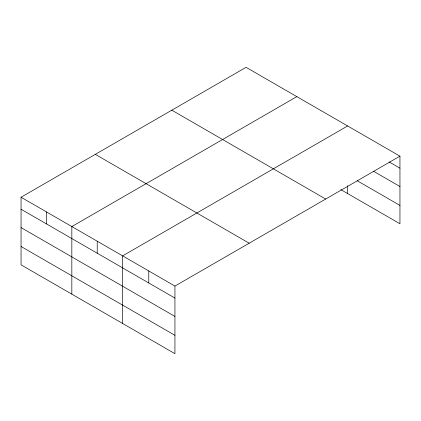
<?xml version="1.0" encoding="UTF-8"?>
<svg xmlns="http://www.w3.org/2000/svg" width="421" height="421" viewBox="0 0 421 421"><rect width="100%" height="100%" fill="white"/><g stroke="black" fill="none" stroke-linecap="round" stroke-linejoin="round"><path stroke-width="0.63" d="M21.05 197.233L174.936 286.075L174.936 353.677L21.05 264.835L21.05 197.233L246.064 67.323L399.95 156.165L399.95 223.767L340.857 189.65M296.847 96.641L71.833 226.551L71.833 294.153M347.63 125.958L122.616 255.868L122.616 323.47M174.936 286.075L399.95 156.165M389.146 161.932L399.95 168.174M373.79 171.415L399.95 186.519M357.297 180.798L399.95 205.422M171.81 110.191L325.696 199.038M95.304 154.36L249.19 243.206M21.05 209.237L174.936 298.084M21.05 227.587L174.936 316.429M21.05 246.49L174.936 335.332M347.63 185.698L347.63 193.56M148.776 270.971L148.776 282.98M97.225 241.212L97.225 253.216M46.442 211.889L46.442 223.898"/></g></svg>
